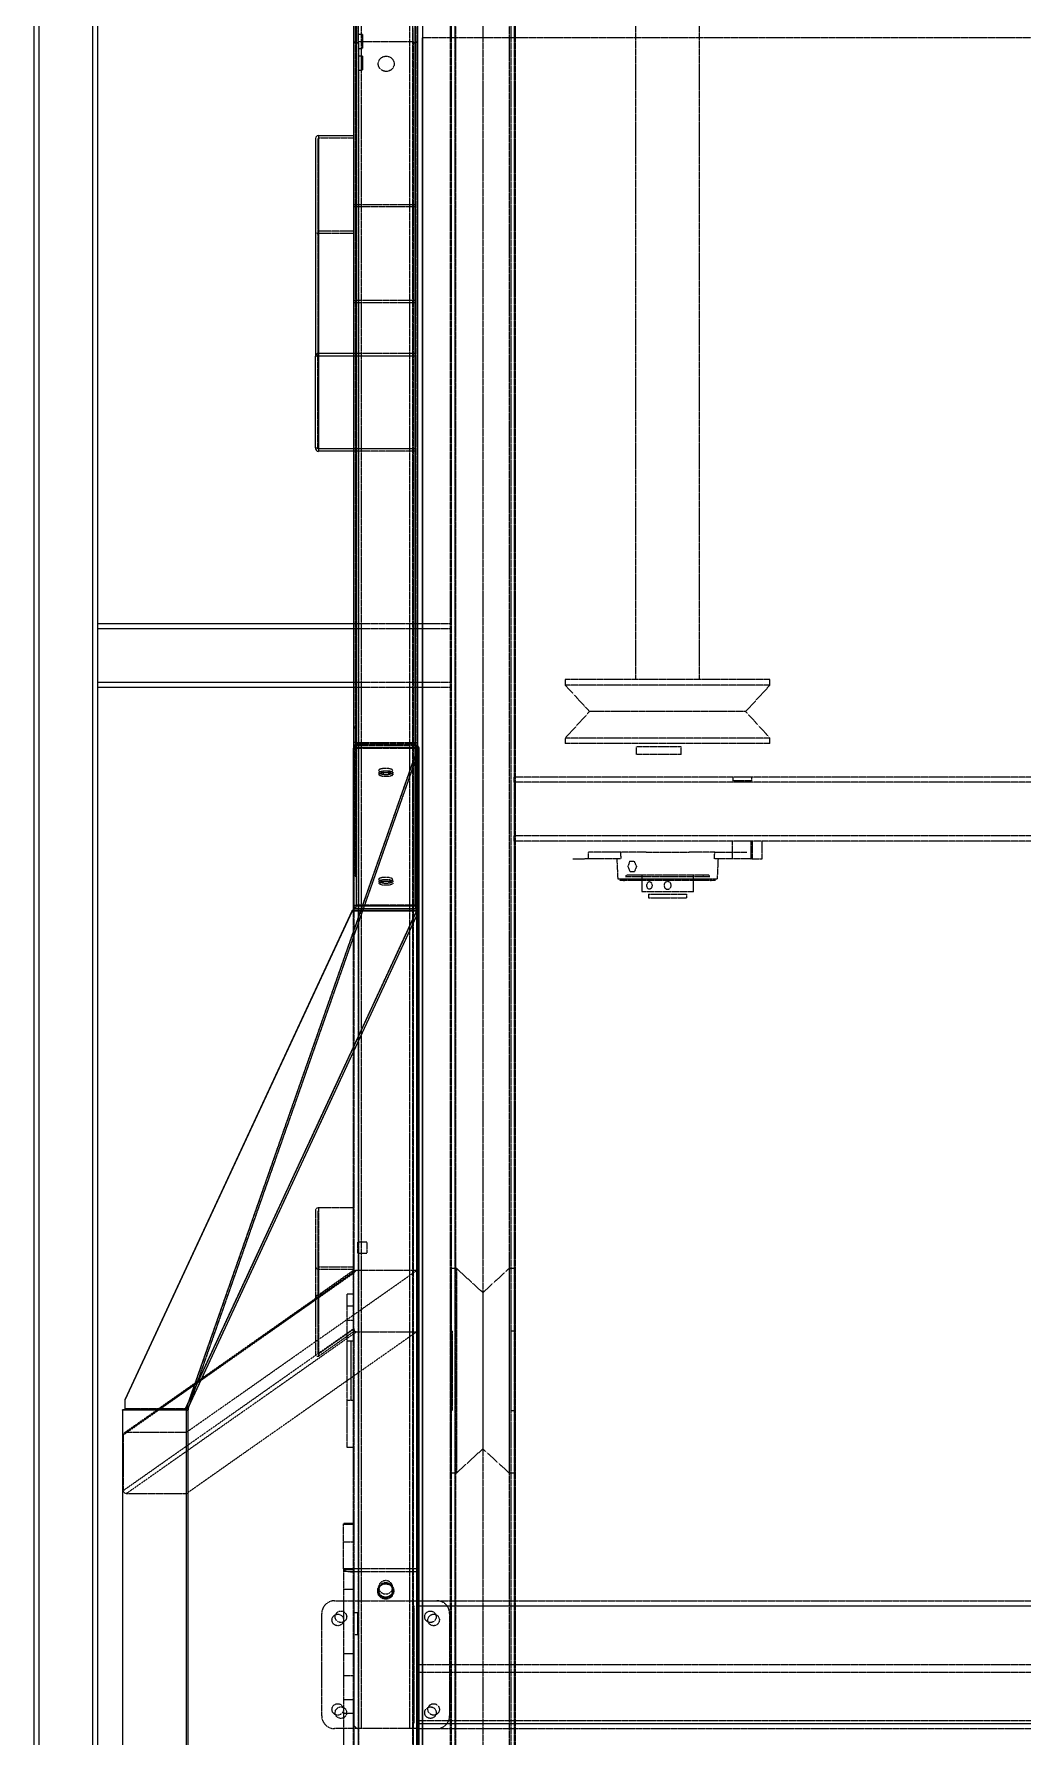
# Model space of a CAD drawing. Header units: millimetres. Extents: x 5343 to 29633, y -275 to 12336.
# Drawn here: x 20139 to 20912, y 2617 to 3950 of the extents above; entities that cross this region are included whole.
import ezdxf

# ---------------------------------------------------------------- set-up
doc = ezdxf.new("R2010")
doc.units = ezdxf.units.MM
doc.linetypes.add('HIDDEN', pattern=[0.375, 0.25, -0.125])

msp = doc.modelspace()

# ---------------------------------------------------------------- linework, layer by layer
at = {"linetype": 'HIDDEN', "lineweight": 0}
for p, q in [((20392, 3943.7), (20392, 6339.7)), ((20392.4, 3942.6), (20392.4, 6337.2)), ((20434.8, 3942.6), (20434.8, 6336.6)), ((20390.1, 3291.1), (20390.1, 5974.3)), ((20390.5, 5974.2), (20390.5, 3268.1)), ((20436.7, 5974.2), (20436.7, 3395.5)), ((20436.7, 3268.1), (20436.7, 5974.2)), ((20436.7, 5974.2), (20436.7, 3395.1)), ((20437.1, 5974.3), (20437.1, 3268)), ((20142.6, 2442.3), (20142.6, 5894.3)), ((20184.6, 2484.3), (20184.6, 5852.3)), ((20468.1, 5848.3), (20468.1, 2488.3)), ((20510.1, 5848.3), (20510.1, 2488.3)), ((20464.8, 5568.3), (20464.8, 2488.3)), ((20467.6, 5568.3), (20467.6, 2488.3)), ((20489.6, 5568.3), (20489.6, 2488.3)), ((20511.5, 5568.3), (20511.5, 2488.3)), ((20514.3, 5568.3), (20514.3, 2488.3)), ((20515, 5568.3), (20515, 2488.3)), ((20394.6, 2623.9), (20394.6, 5182.8)), ((20432.6, 2623.9), (20432.6, 5182.8)), ((20464.1, 4822.8), (20464.1, 2488.3)), ((20514.1, 4822.8), (20514.1, 3368.3)), ((20609.1, 4168.6), (20609.1, 3444.6)), ((20659.1, 3444.6), (20659.1, 4168.6)), ((20388.6, 3943.7), (20388.7, 3943.5)), ((20388.7, 3943.5), (20388.6, 3943.7)), ((20388.7, 3943.5), (20388.9, 3943.3)), ((20388.9, 3943.3), (20388.7, 3943.5)), ((20395.4, 3949.3), (20392, 3949.3)), ((20392, 3943.7), (20392, 1946.7)), ((20434.8, 3943.6), (20392.4, 3943.6)), ((20395.4, 3949.3), (20395.4, 3938.3)), ((20435.2, 3943.7), (20435.2, 3954)), ((20435.2, 3943.7), (20435.2, 1946.7)), ((20438.5, 3943.5), (20438.3, 3943.3)), ((20438.3, 3943.3), (20438.5, 3943.5)), ((20438.6, 3943.7), (20438.5, 3943.5)), ((20438.5, 3943.5), (20438.6, 3943.7)), ((21382.3, 3946.7), (20442.3, 3946.7)), ((20388.9, 3943.3), (20389.2, 3943.1)), ((20389.2, 3943.1), (20388.9, 3943.3)), ((20389.2, 3943.1), (20389.7, 3943)), ((20389.7, 3943), (20389.2, 3943.1)), ((20389.7, 3943), (20390.3, 3942.8)), ((20390.3, 3942.8), (20389.7, 3943)), ((20390.3, 3942.8), (20390.9, 3942.7)), ((20390.9, 3942.7), (20390.3, 3942.8)), ((20390.9, 3942.7), (20391.7, 3942.7)), ((20391.7, 3942.7), (20390.9, 3942.7)), ((20391.7, 3942.7), (20392.4, 3942.6)), ((20392.4, 3942.6), (20391.7, 3942.7)), ((20392, 3938.3), (20395.4, 3938.3)), ((20395.4, 3932.3), (20392, 3932.3)), ((20392.4, 3942.6), (20392.4, 1945.6)), ((20395.4, 3932.3), (20395.4, 3921.3)), ((20408.5, 3929.1), (20409.3, 3930.3)), ((20409.3, 3930.3), (20410.5, 3931.3)), ((20410.5, 3931.3), (20411.8, 3932)), ((20411.8, 3932), (20413.2, 3932.3)), ((20413.2, 3932.3), (20414.8, 3932.3)), ((20414.8, 3932.3), (20416.2, 3932)), ((20416.2, 3932), (20417.6, 3931.3)), ((20417.6, 3931.3), (20418.7, 3930.3)), ((20418.7, 3930.3), (20419.5, 3929.1)), ((20435.5, 3942.7), (20434.8, 3942.6)), ((20434.8, 3942.6), (20435.5, 3942.7)), ((20434.8, 1945.6), (20434.8, 3942.6)), ((20436.3, 3942.7), (20435.5, 3942.7)), ((20435.5, 3942.7), (20436.3, 3942.7)), ((20436.9, 3942.8), (20436.3, 3942.7)), ((20436.3, 3942.7), (20436.9, 3942.8)), ((20437.5, 3943), (20436.9, 3942.8)), ((20436.9, 3942.8), (20437.5, 3943)), ((20438, 3943.1), (20437.5, 3943)), ((20437.5, 3943), (20438, 3943.1)), ((20438.3, 3943.3), (20438, 3943.1)), ((20438, 3943.1), (20438.3, 3943.3)), ((20392, 3921.3), (20395.4, 3921.3)), ((20407.8, 3926.4), (20407.9, 3927.8)), ((20407.9, 3924.9), (20407.8, 3926.4)), ((20407.9, 3927.8), (20408.5, 3929.1)), ((20408.5, 3923.6), (20407.9, 3924.9)), ((20409.3, 3922.4), (20408.5, 3923.6)), ((20410.5, 3921.4), (20409.3, 3922.4)), ((20411.8, 3920.8), (20410.5, 3921.4)), ((20413.2, 3920.4), (20411.8, 3920.8)), ((20414.8, 3920.4), (20413.2, 3920.4)), ((20416.2, 3920.8), (20414.8, 3920.4)), ((20417.6, 3921.4), (20416.2, 3920.8)), ((20418.7, 3922.4), (20417.6, 3921.4)), ((20419.5, 3923.6), (20418.7, 3922.4)), ((20419.5, 3929.1), (20420.1, 3927.8)), ((20420.1, 3924.9), (20419.5, 3923.6)), ((20420.1, 3927.8), (20420.3, 3926.4)), ((20420.3, 3926.4), (20420.1, 3924.9)), ((20360.6, 3868), (20360.6, 3699.8)), ((20361, 3868.4), (20361, 3699.9)), ((20361, 3868.4), (20388.6, 3868.4)), ((20388.6, 3816.3), (20437.1, 3816.3)), ((20437.1, 3814.4), (20388.6, 3814.4)), ((20388.6, 3795.5), (20361, 3795.5)), ((20388.6, 3793.6), (20361, 3793.6)), ((20388.6, 3741.5), (20437.1, 3741.5)), ((20388.6, 3739.6), (20437.1, 3739.6)), ((20358.6, 3698.3), (20358.6, 3698.1)), ((20358.6, 3698.1), (20358.7, 3698.1)), ((20360.6, 3626.1), (20360.6, 3697.6)), ((20361, 3698), (20361, 3625.1)), ((20361, 3697.6), (20361, 3625.5)), ((20388.6, 3699.9), (20437.1, 3699.9)), ((20388.6, 3698), (20437.1, 3698)), ((20436.6, 3697.6), (20388.6, 3697.6)), ((20436.6, 3625.5), (20436.6, 3697.6)), ((20360.6, 3625.5), (20360.6, 3626.1)), ((20388.6, 3625.5), (20436.6, 3625.5)), ((20437.1, 3625.1), (20388.6, 3625.1)), ((20437.1, 3623.2), (20388.6, 3623.2)), ((20464.1, 3484.3), (20188.6, 3484.3)), ((20438.6, 3488.3), (20388.6, 3488.3)), ((20438.6, 3484.3), (20388.6, 3484.3)), ((20464.1, 3488.3), (20442.1, 3488.3)), ((20464.1, 3484.3), (20442.1, 3484.3)), ((20464.1, 3442.3), (20188.6, 3442.3)), ((20438.6, 3442.3), (20388.6, 3442.3)), ((20438.6, 3438.3), (20388.6, 3438.3)), ((20464.1, 3442.3), (20442.1, 3442.3)), ((20464.1, 3438.3), (20442.1, 3438.3)), ((20574.4, 3444.6), (20554.1, 3444.6)), ((20554.1, 3444.6), (20554.1, 3440.2)), ((20574.4, 3440.2), (20554.1, 3440.2)), ((20554.1, 3440.2), (20573, 3419.6)), ((20714.1, 3444.6), (20574.4, 3444.6)), ((20714.1, 3440.2), (20574.4, 3440.2)), ((20695.2, 3419.6), (20714.1, 3440.2)), ((20714.1, 3440.2), (20714.1, 3444.6)), ((20573, 3419.6), (20554.1, 3398.9)), ((20588.5, 3419.6), (20573, 3419.6)), ((20695.2, 3419.6), (20588.5, 3419.6)), ((20714.1, 3398.9), (20695.2, 3419.6)), ((20388.6, 3407.6), (20390.1, 3407.6)), ((20390.1, 3406.7), (20388.6, 3406.7)), ((20574.4, 3398.9), (20554.1, 3398.9)), ((20554.1, 3398.9), (20554.1, 3394.6)), ((20714.1, 3398.9), (20574.4, 3398.9)), ((20714.1, 3394.6), (20714.1, 3398.9)), ((20438.1, 3389.4), (20257.5, 2873.9)), ((20439.7, 3389.8), (20259.4, 2875.5)), ((20439.5, 3389.2), (20259.4, 2875.3)), ((20388.6, 3391.4), (20437.9, 3391.4)), ((20388.6, 3391), (20437.9, 3391)), ((20388.9, 3393), (20388.8, 3267.4)), ((20388.9, 3391.5), (20388.8, 3264)), ((20437.9, 3393), (20388.9, 3393)), ((20388.9, 3393), (20388.9, 3391.5)), ((20437.9, 3391.5), (20388.9, 3391.5)), ((20436.7, 3395.1), (20390.5, 3395.1)), ((20436.7, 3394.2), (20390.5, 3394.2)), ((20438.3, 3390.3), (20394, 3264)), ((20436.7, 3394.2), (20436.7, 3267.7)), ((20436.7, 3392.8), (20436.7, 3267.7)), ((20437.9, 3393), (20437.8, 3266.6)), ((20437.9, 3391.5), (20437.8, 3265.5)), ((20437.9, 1945.5), (20437.9, 3391.4)), ((20437.9, 1945.4), (20437.9, 3391)), ((20438.1, 1945.5), (20438.1, 3389.7)), ((20438.1, 3389.4), (20438.1, 1946.6)), ((20438.2, 3265.4), (20438.3, 3390.6)), ((20438.2, 3264), (20438.3, 3390.3)), ((20438.3, 3390.3), (20439.7, 3389.8)), ((20439.5, 3389.2), (20439.5, 3263.2)), ((20439.6, 3264.4), (20439.7, 3389.8)), ((20439.6, 3263), (20439.6, 3389.7)), ((20574.4, 3394.6), (20554.1, 3394.6)), ((20714.1, 3394.6), (20574.4, 3394.6)), ((20644.7, 3392), (20609.9, 3392)), ((20609.9, 3386.1), (20609.9, 3392)), ((20644.7, 3386.1), (20609.9, 3386.1)), ((20644.7, 3386.1), (20644.7, 3392)), ((20408.3, 3373.9), (20408.1, 3373.5)), ((20408.1, 3373.5), (20408.3, 3373.1)), ((20408.8, 3374.3), (20408.3, 3373.9)), ((20408.3, 3373.1), (20408.8, 3372.8)), ((20408.3, 3371.7), (20408.5, 3372.1)), ((20408.3, 3371.7), (20408.3, 3370.3)), ((20408.5, 3371.3), (20408.3, 3371.7)), ((20408.3, 3370.3), (20408.5, 3370.7)), ((20408.5, 3372.1), (20409.1, 3372.5)), ((20409.1, 3370.9), (20408.5, 3371.3)), ((20408.5, 3370.7), (20409.1, 3371.1)), ((20409.7, 3374.6), (20408.8, 3374.3)), ((20408.8, 3372.8), (20409.7, 3372.4)), ((20409.1, 3372.5), (20410, 3372.8)), ((20409.1, 3371.1), (20410, 3371.4)), ((20410, 3370.6), (20409.1, 3370.9)), ((20410.9, 3374.9), (20409.7, 3374.6)), ((20409.7, 3372.4), (20410.9, 3372.2)), ((20410, 3372.8), (20411.1, 3373.1)), ((20410, 3371.4), (20411.1, 3371.6)), ((20411.1, 3370.4), (20410, 3370.6)), ((20412.2, 3375.1), (20410.9, 3374.9)), ((20410.9, 3372.2), (20412.2, 3372)), ((20411.1, 3373.1), (20412.4, 3373.2)), ((20411.1, 3371.6), (20412.4, 3371.8)), ((20413.6, 3375.1), (20412.2, 3375.1)), ((20412.2, 3372), (20413.6, 3372)), ((20412.4, 3373.2), (20413.8, 3373.3)), ((20412.4, 3371.8), (20413.8, 3371.8)), ((20415, 3375.1), (20413.6, 3375.1)), ((20413.6, 3372), (20415, 3372)), ((20413.8, 3373.3), (20415.3, 3373.2)), ((20413.8, 3371.8), (20415.3, 3371.8)), ((20416.4, 3374.9), (20415, 3375.1)), ((20415, 3372), (20416.4, 3372.2)), ((20415.3, 3373.2), (20416.6, 3373.1)), ((20415.3, 3371.8), (20416.6, 3371.6)), ((20417.5, 3374.6), (20416.4, 3374.9)), ((20416.4, 3372.2), (20417.5, 3372.4)), ((20416.6, 3373.1), (20417.7, 3372.8)), ((20416.6, 3371.6), (20417.7, 3371.4)), ((20417.7, 3370.6), (20416.6, 3370.4)), ((20418.4, 3374.3), (20417.5, 3374.6)), ((20417.5, 3372.4), (20418.4, 3372.8)), ((20417.7, 3372.8), (20418.6, 3372.5)), ((20417.7, 3371.4), (20418.6, 3371.1)), ((20418.6, 3370.9), (20417.7, 3370.6)), ((20418.9, 3373.9), (20418.4, 3374.3)), ((20418.4, 3372.8), (20418.9, 3373.1)), ((20418.6, 3372.5), (20419.2, 3372.1)), ((20419.2, 3371.3), (20418.6, 3370.9)), ((20418.6, 3371.1), (20419.2, 3370.7)), ((20419.1, 3373.5), (20418.9, 3373.9)), ((20418.9, 3373.1), (20419.1, 3373.5)), ((20419.2, 3372.1), (20419.3, 3371.7)), ((20419.3, 3371.7), (20419.2, 3371.3)), ((20419.2, 3370.7), (20419.3, 3370.3)), ((20419.3, 3370.3), (20419.3, 3371.7)), ((20408.5, 3369.9), (20408.3, 3370.3)), ((20409.1, 3369.5), (20408.5, 3369.9)), ((20410, 3369.2), (20409.1, 3369.5)), ((20411.1, 3368.9), (20410, 3369.2)), ((20412.4, 3370.2), (20411.1, 3370.4)), ((20412.4, 3368.8), (20411.1, 3368.9)), ((20413.8, 3370.2), (20412.4, 3370.2)), ((20413.8, 3368.7), (20412.4, 3368.8)), ((20415.3, 3370.2), (20413.8, 3370.2)), ((20415.3, 3368.8), (20413.8, 3368.7)), ((20416.6, 3370.4), (20415.3, 3370.2)), ((20416.6, 3368.9), (20415.3, 3368.8)), ((20417.7, 3369.2), (20416.6, 3368.9)), ((20418.6, 3369.5), (20417.7, 3369.2)), ((20419.2, 3369.9), (20418.6, 3369.5)), ((20419.3, 3370.3), (20419.2, 3369.9)), ((21359.9, 3368.3), (20514.1, 3368.3)), ((20514.1, 3364.3), (20514.1, 3368.3)), ((21359.9, 3364.3), (20514.1, 3364.3)), ((20514.1, 3364.3), (20514.1, 3322.3)), ((20685.1, 3368.3), (20685.1, 3365.3)), ((20700.1, 3365.3), (20685.1, 3365.3)), ((20700.1, 3365.3), (20700.1, 3368.3)), ((21359.9, 3322.3), (20514.1, 3322.3)), ((20514.1, 3318.3), (20514.1, 3322.3)), ((20514.1, 3318.3), (20514.1, 2488.3)), ((21179.9, 3318.3), (20514.1, 3318.3)), ((20684.6, 3318.3), (20684.6, 3304.3)), ((20699.1, 3318.3), (20699.1, 3304.3)), ((20700.6, 3304.3), (20700.6, 3318.3)), ((20708.1, 3304.3), (20708.1, 3318.3)), ((20560.1, 3304.3), (20569.1, 3304.3)), ((20572.2, 3304.3), (20569.1, 3304.3)), ((20617.4, 3309.7), (20572.2, 3309.7)), ((20572.2, 3304.3), (20572.2, 3309.7)), ((20597.5, 3304.3), (20572.2, 3304.3)), ((20594.4, 3304.3), (20595.1, 3288.7)), ((20597.2, 3309.7), (20597.5, 3304.3)), ((20617.4, 3309.7), (20650.9, 3309.7)), ((20671, 3309.7), (20650.9, 3309.7)), ((20670.7, 3304.3), (20671, 3309.7)), ((20696, 3304.3), (20670.7, 3304.3)), ((20671, 3309.7), (20696, 3309.7)), ((20673.1, 3288.7), (20673.8, 3304.3)), ((20699.1, 3304.3), (20696, 3304.3)), ((20699.1, 3304.3), (20708.1, 3304.3)), ((20390.1, 3291.1), (20388.6, 3291.1)), ((20390.1, 3291.1), (20390.1, 3290.7)), ((20604.4, 3302.6), (20607.8, 3302.6)), ((20608.1, 3294.3), (20604.7, 3294.3)), ((20613.9, 3291.7), (20613.9, 3278.6)), ((20654.4, 3278.6), (20654.4, 3291.7)), ((20661.6, 3291.7), (20662.5, 3291.7)), ((20388.6, 3290.7), (20390.1, 3290.7)), ((20408.3, 3288.7), (20408.1, 3288.3)), ((20408.1, 3288.3), (20408.3, 3287.9)), ((20408.8, 3289.1), (20408.3, 3288.7)), ((20408.3, 3287.9), (20408.8, 3287.6)), ((20408.3, 3286.7), (20408.5, 3287.1)), ((20408.5, 3286.3), (20408.3, 3286.7)), ((20408.3, 3285.3), (20408.5, 3285.7)), ((20408.5, 3284.9), (20408.3, 3285.3)), ((20408.5, 3287.1), (20409, 3287.5)), ((20409, 3285.9), (20408.5, 3286.3)), ((20408.5, 3285.7), (20409, 3286.1)), ((20409, 3284.5), (20408.5, 3284.9)), ((20409.7, 3289.4), (20408.8, 3289.1)), ((20408.8, 3287.6), (20409.7, 3287.2)), ((20409, 3287.5), (20409.9, 3287.8)), ((20409, 3286.1), (20409.9, 3286.4)), ((20409.9, 3285.6), (20409, 3285.9)), ((20409.9, 3284.2), (20409, 3284.5)), ((20410.9, 3289.7), (20409.7, 3289.4)), ((20409.7, 3287.2), (20410.9, 3287)), ((20409.9, 3287.8), (20411, 3288.1)), ((20409.9, 3286.4), (20411, 3286.6)), ((20411, 3285.4), (20409.9, 3285.6)), ((20411, 3283.9), (20409.9, 3284.2)), ((20412.2, 3289.8), (20410.9, 3289.7)), ((20410.9, 3287), (20412.2, 3286.8)), ((20411, 3288.1), (20412.4, 3288.2)), ((20411, 3286.6), (20412.4, 3286.8)), ((20412.4, 3285.2), (20411, 3285.4)), ((20412.4, 3283.8), (20411, 3283.9)), ((20413.6, 3289.9), (20412.2, 3289.8)), ((20412.2, 3286.8), (20413.6, 3286.8)), ((20412.4, 3288.2), (20413.8, 3288.3)), ((20412.4, 3286.8), (20413.8, 3286.8)), ((20413.8, 3285.2), (20412.4, 3285.2)), ((20413.8, 3283.7), (20412.4, 3283.8)), ((20415, 3289.8), (20413.6, 3289.9)), ((20413.6, 3286.8), (20415, 3286.8)), ((20413.8, 3288.3), (20415.2, 3288.2)), ((20413.8, 3286.8), (20415.2, 3286.8)), ((20415.2, 3285.2), (20413.8, 3285.2)), ((20415.2, 3283.8), (20413.8, 3283.7)), ((20416.4, 3289.7), (20415, 3289.8)), ((20415, 3286.8), (20416.4, 3287)), ((20415.2, 3288.2), (20416.5, 3288.1)), ((20415.2, 3286.8), (20416.5, 3286.6)), ((20416.5, 3285.4), (20415.2, 3285.2)), ((20416.5, 3283.9), (20415.2, 3283.8)), ((20417.5, 3289.4), (20416.4, 3289.7)), ((20416.4, 3287), (20417.5, 3287.2)), ((20416.5, 3288.1), (20417.7, 3287.8)), ((20416.5, 3286.6), (20417.7, 3286.4)), ((20417.7, 3285.6), (20416.5, 3285.4)), ((20417.7, 3284.2), (20416.5, 3283.9)), ((20418.4, 3289.1), (20417.5, 3289.4)), ((20417.5, 3287.2), (20418.4, 3287.6)), ((20417.7, 3287.8), (20418.5, 3287.5)), ((20417.7, 3286.4), (20418.5, 3286.1)), ((20418.5, 3285.9), (20417.7, 3285.6)), ((20418.5, 3284.5), (20417.7, 3284.2)), ((20418.9, 3288.7), (20418.4, 3289.1)), ((20418.4, 3287.6), (20418.9, 3287.9)), ((20418.5, 3287.5), (20419.1, 3287.1)), ((20419.1, 3286.3), (20418.5, 3285.9)), ((20418.5, 3286.1), (20419.1, 3285.7)), ((20419.1, 3284.9), (20418.5, 3284.5)), ((20419.1, 3288.3), (20418.9, 3288.7)), ((20418.9, 3287.9), (20419.1, 3288.3)), ((20419.1, 3287.1), (20419.3, 3286.7)), ((20419.3, 3286.7), (20419.1, 3286.3)), ((20419.1, 3285.7), (20419.3, 3285.3)), ((20419.3, 3285.3), (20419.1, 3284.9)), ((20595.1, 3288.7), (20634.1, 3288.7)), ((20667, 3290.2), (20601.2, 3290.2)), ((20601.2, 3288.8), (20667, 3288.8)), ((20634.1, 3278.6), (20613.9, 3278.6)), ((20634.1, 3288.7), (20673.1, 3288.7)), ((20654.4, 3278.6), (20634.1, 3278.6)), ((20388.6, 3268.2), (20388.6, 2980.2)), ((20436.7, 3268.1), (20390.5, 3268.1)), ((20390.5, 3267.7), (20390.5, 3268.1)), ((20438.1, 3263.9), (20438.2, 3264)), ((20438.2, 3263.8), (20438.2, 3264)), ((20438.6, 3268), (20438.6, 1946.7)), ((20619.1, 3276.8), (20649.1, 3276.8)), ((20619.1, 3276.8), (20619.1, 3273.8)), ((20619.1, 3273.8), (20649.1, 3273.8)), ((20649.1, 3273.8), (20649.1, 3276.8)), ((20437.6, 3263.5), (20256.9, 2874.3)), ((20394, 3263.9), (20258.1, 2876.1)), ((20258.1, 2876.1), (20437.9, 3263.4)), ((20259.4, 2875.5), (20439.5, 3263.3)), ((20388.4, 1945.1), (20388.4, 3263.9)), ((20358.6, 3029), (20358.6, 2960.6)), ((20360.6, 3029), (20360.6, 2960.6)), ((20361, 3031.3), (20361, 2963.1)), ((20388.6, 3031.3), (20361, 3031.3)), ((20391.8, 2995.9), (20391.8, 3004.6)), ((20398.8, 3004.6), (20391.8, 3004.6)), ((20398.8, 3004.6), (20398.8, 2995.9)), ((20361, 2985.3), (20361, 2917.1)), ((20361, 2985.3), (20388.6, 2985.3)), ((20391.8, 2995.9), (20398.8, 2995.9)), ((20398.8, 2995.9), (20398.8, 2995.9)), ((20388.6, 2980.2), (20208.4, 2853.6)), ((20389.5, 2982), (20235.7, 2873.9)), ((20390.9, 2982.3), (20236.6, 2873.9)), ((20257.7, 2855.7), (20437.9, 2982.3)), ((20361, 2983.4), (20388.6, 2983.4)), ((20388.6, 2982.5), (20361, 2963.1)), ((20388.6, 2936.9), (20388.6, 2980.2)), ((20437.9, 2982.3), (20390.9, 2982.3)), ((20464.6, 2983.9), (20464.6, 2911.2)), ((20469, 2983.9), (20464.6, 2983.9)), ((20469, 2983.9), (20469, 2911.2)), ((20489.6, 2965), (20469, 2983.9)), ((20510.2, 2983.9), (20489.6, 2965)), ((20510.2, 2983.9), (20510.2, 2911.2)), ((20514.6, 2983.9), (20510.2, 2983.9)), ((20514.6, 2983.9), (20514.6, 2911.2)), ((20358.6, 2960.6), (20358.6, 2917.2)), ((20360.6, 2960.6), (20360.6, 2917.2)), ((20383.6, 2843.9), (20383.6, 2963.9)), ((20388.6, 2963.9), (20383.6, 2963.9)), ((20489.6, 2965), (20489.6, 2909.5)), ((20388.6, 2954.4), (20383.6, 2954.4)), ((20208.4, 2810.2), (20388.6, 2936.9)), ((20390.9, 2934.4), (20210.7, 2807.7)), ((20437.9, 2934.4), (20257.7, 2807.7)), ((20361, 2917.1), (20388.6, 2936.5)), ((20361, 2915.2), (20388.6, 2934.6)), ((20383.6, 2943.4), (20388.6, 2943.4)), ((20388.6, 2936.9), (20388.6, 2548.8)), ((20390.9, 2934.4), (20437.9, 2934.4)), ((20465.7, 2934.9), (20465.7, 2872.9)), ((20511.6, 2937), (20511.6, 2870.8)), ((20511.6, 2932), (20511.6, 2898.3)), ((20511.7, 2872.9), (20511.7, 2934.9)), ((20514.6, 2934.9), (20511.7, 2934.9)), ((20388.6, 2926.9), (20383.6, 2926.9)), ((20386.6, 2903.9), (20386.6, 2926.9)), ((20361, 2917.1), (20361, 2915.2)), ((20464.6, 2911.2), (20464.6, 2823.9)), ((20469, 2911.2), (20469, 2823.9)), ((20489.6, 2909.5), (20489.6, 2842.8)), ((20510.2, 2911.2), (20510.2, 2823.9)), ((20514.6, 2911.2), (20514.6, 2823.9)), ((20386.6, 2880.9), (20386.6, 2903.9)), ((20511.6, 2898.3), (20511.6, 2894.7)), ((20511.6, 2894.7), (20511.6, 2887.6)), ((20209.6, 2881.2), (20209.6, 2874.3)), ((20383.6, 2880.9), (20388.6, 2880.9)), ((20511.6, 2887.6), (20511.6, 2883.3)), ((20511.6, 2878.7), (20511.6, 2877.8)), ((20511.6, 2877.8), (20511.6, 2874.4)), ((20235, 2873.4), (20209.3, 2855.3)), ((20209.6, 2874.3), (20256.9, 2874.3)), ((20235.9, 2873.4), (20210.7, 2855.7)), ((20257.6, 2873), (20257.6, 2375.7)), ((20257.8, 2375.8), (20257.8, 2873)), ((20258.1, 2876.1), (20259.4, 2875.5)), ((20511.7, 2872.9), (20514.6, 2872.9)), ((20208.4, 2853.6), (20208.4, 2810.2)), ((20210.7, 2855.7), (20257.7, 2855.7)), ((20388.6, 2843.9), (20383.6, 2843.9)), ((20469, 2823.9), (20489.6, 2842.8)), ((20489.6, 2842.8), (20510.2, 2823.9)), ((20464.6, 2823.9), (20469, 2823.9)), ((20510.2, 2823.9), (20514.6, 2823.9)), ((20257.7, 2807.7), (20210.7, 2807.7)), ((20380.6, 2783.5), (20380.6, 2784.3)), ((20388.6, 2784.3), (20380.6, 2784.3)), ((20380.6, 2748.9), (20380.6, 2783.5)), ((20388.6, 2783.5), (20380.6, 2783.5)), ((20380.6, 2770), (20388.6, 2770)), ((20380.6, 2748.9), (20380.6, 2576.3)), ((20388.6, 2748.9), (20380.6, 2748.9)), ((20380.6, 2748.9), (20380.8, 2748.4)), ((20388.6, 2748.3), (20380.6, 2748.3)), ((20388.6, 2746.8), (20380.6, 2746.8)), ((20380.8, 2748.4), (20381.2, 2748)), ((20381.2, 2748), (20382, 2747.6)), ((20382, 2747.6), (20383, 2747.2)), ((20383, 2747.2), (20384.2, 2746.9)), ((20384.2, 2746.9), (20385.7, 2746.7)), ((20385.7, 2746.7), (20387.2, 2746.6)), ((20387.2, 2746.6), (20388.8, 2746.5)), ((20438.6, 2748.8), (20388.8, 2748.8)), ((20388.8, 2748.8), (20388.8, 2746.5)), ((20438.6, 2746.5), (20388.8, 2746.5)), ((20388.8, 2746.5), (20388.8, 2574)), ((20388.6, 2732.8), (20380.6, 2732.8)), ((20407.4, 2732.2), (20407.5, 2733.6)), ((20407.4, 2731.2), (20407.5, 2732.6)), ((20407.5, 2730.7), (20407.4, 2732.2)), ((20407.5, 2729.8), (20407.4, 2731.2)), ((20407.5, 2733.6), (20408.1, 2734.9)), ((20407.5, 2732.6), (20408.1, 2734)), ((20408.1, 2734.9), (20408.9, 2736.1)), ((20408.3, 2735.8), (20408.1, 2734.4)), ((20408.1, 2734), (20408.9, 2735.2)), ((20408.1, 2734.4), (20408.1, 2732.2)), ((20408.1, 2734.4), (20408.3, 2733.1)), ((20408.3, 2733.5), (20408.1, 2732.2)), ((20408.1, 2732.2), (20408.3, 2730.8)), ((20408.8, 2737.1), (20408.3, 2735.8)), ((20408.8, 2734.8), (20408.3, 2733.5)), ((20408.3, 2733.1), (20408.8, 2731.8)), ((20409.7, 2738.2), (20408.8, 2737.1)), ((20409.7, 2735.9), (20408.8, 2734.8)), ((20408.8, 2731.8), (20409.7, 2730.7)), ((20408.9, 2736.1), (20410.1, 2737.1)), ((20408.9, 2735.2), (20410.1, 2736.1)), ((20410.9, 2739), (20409.7, 2738.2)), ((20410.9, 2736.7), (20409.7, 2735.9)), ((20410.1, 2737.1), (20411.4, 2737.8)), ((20410.1, 2736.1), (20411.4, 2736.8)), ((20412.2, 2739.5), (20410.9, 2739)), ((20412.2, 2737.3), (20410.9, 2736.7)), ((20411.4, 2737.8), (20412.8, 2738.1)), ((20411.4, 2736.8), (20412.8, 2737.1)), ((20413.6, 2739.7), (20412.2, 2739.5)), ((20413.6, 2737.4), (20412.2, 2737.3)), ((20412.8, 2738.1), (20414.4, 2738.1)), ((20412.8, 2737.1), (20414.4, 2737.1)), ((20415, 2739.5), (20413.6, 2739.7)), ((20415, 2737.3), (20413.6, 2737.4)), ((20414.4, 2738.1), (20415.8, 2737.8)), ((20414.4, 2737.1), (20415.8, 2736.8)), ((20416.4, 2739), (20415, 2739.5)), ((20416.4, 2736.7), (20415, 2737.3)), ((20415.8, 2737.8), (20417.2, 2737.1)), ((20415.8, 2736.8), (20417.2, 2736.1)), ((20417.5, 2738.2), (20416.4, 2739)), ((20417.5, 2735.9), (20416.4, 2736.7)), ((20417.2, 2737.1), (20418.3, 2736.1)), ((20417.2, 2736.1), (20418.3, 2735.2)), ((20418.4, 2737.1), (20417.5, 2738.2)), ((20418.4, 2734.8), (20417.5, 2735.9)), ((20417.5, 2730.7), (20418.4, 2731.8)), ((20418.3, 2736.1), (20419.1, 2734.9)), ((20418.3, 2735.2), (20419.1, 2734)), ((20418.9, 2735.8), (20418.4, 2737.1)), ((20418.9, 2733.5), (20418.4, 2734.8)), ((20418.4, 2731.8), (20418.9, 2733.1)), ((20419.1, 2734.4), (20418.9, 2735.8)), ((20418.9, 2733.1), (20419.1, 2734.4)), ((20419.1, 2732.2), (20418.9, 2733.5)), ((20418.9, 2730.8), (20419.1, 2732.2)), ((20419.1, 2734.9), (20419.7, 2733.6)), ((20419.1, 2732.2), (20419.1, 2734.4)), ((20419.1, 2734), (20419.7, 2732.6)), ((20419.7, 2733.6), (20419.9, 2732.2)), ((20419.7, 2732.6), (20419.9, 2731.2)), ((20419.9, 2732.2), (20419.7, 2730.7)), ((20419.9, 2731.2), (20419.7, 2729.8)), ((20373.6, 2723.9), (20392.6, 2723.9)), ((20392.6, 2723.9), (20434.6, 2723.9)), ((20408.1, 2729.4), (20407.5, 2730.7)), ((20408.1, 2728.4), (20407.5, 2729.8)), ((20408.9, 2728.2), (20408.1, 2729.4)), ((20408.9, 2727.2), (20408.1, 2728.4)), ((20408.3, 2730.8), (20408.8, 2729.5)), ((20408.8, 2729.5), (20409.7, 2728.4)), ((20410.1, 2727.2), (20408.9, 2728.2)), ((20410.1, 2726.3), (20408.9, 2727.2)), ((20409.7, 2730.7), (20410.9, 2729.9)), ((20409.7, 2728.4), (20410.9, 2727.6)), ((20411.4, 2726.6), (20410.1, 2727.2)), ((20411.4, 2725.6), (20410.1, 2726.3)), ((20410.9, 2729.9), (20412.2, 2729.3)), ((20410.9, 2727.6), (20412.2, 2727.1)), ((20412.8, 2726.2), (20411.4, 2726.6)), ((20412.8, 2725.2), (20411.4, 2725.6)), ((20412.2, 2729.3), (20413.6, 2729.2)), ((20412.2, 2727.1), (20413.6, 2726.9)), ((20414.4, 2726.2), (20412.8, 2726.2)), ((20414.4, 2725.2), (20412.8, 2725.2)), ((20413.6, 2729.2), (20415, 2729.3)), ((20413.6, 2726.9), (20415, 2727.1)), ((20415.8, 2726.6), (20414.4, 2726.2)), ((20415.8, 2725.6), (20414.4, 2725.2)), ((20415, 2729.3), (20416.4, 2729.9)), ((20415, 2727.1), (20416.4, 2727.6)), ((20417.2, 2727.2), (20415.8, 2726.6)), ((20417.2, 2726.3), (20415.8, 2725.6)), ((20416.4, 2729.9), (20417.5, 2730.7)), ((20416.4, 2727.6), (20417.5, 2728.4)), ((20418.3, 2728.2), (20417.2, 2727.2)), ((20418.3, 2727.2), (20417.2, 2726.3)), ((20417.5, 2728.4), (20418.4, 2729.5)), ((20419.1, 2729.4), (20418.3, 2728.2)), ((20419.1, 2728.4), (20418.3, 2727.2)), ((20418.4, 2729.5), (20418.9, 2730.8)), ((20419.7, 2730.7), (20419.1, 2729.4)), ((20419.7, 2729.8), (20419.1, 2728.4)), ((20434.6, 2723.9), (20438.6, 2723.9)), ((20435.6, 2719.9), (20435.6, 2627.9)), ((20438.6, 2723.9), (20439.6, 2723.9)), ((20438.6, 2719.9), (21385.4, 2719.9)), ((20438.6, 2719.9), (20439.6, 2719.9)), ((20442.1, 2723.9), (21383.7, 2723.9)), ((20442.1, 2719.9), (21383.7, 2719.9)), ((20363.6, 2633.9), (20363.6, 2713.9)), ((20391.6, 2714.5), (20388.6, 2714.5)), ((20391.6, 2714.5), (20391.6, 2697.5)), ((20435.6, 2714.5), (20435.6, 2697.6)), ((20463.6, 2713.9), (20463.6, 2633.9)), ((20388.6, 2697.5), (20391.6, 2697.5)), ((20388.6, 2682.4), (20380.6, 2682.4)), ((20435.6, 2682.4), (20435.6, 2665.4)), ((20380.6, 2665.4), (20388.6, 2665.4)), ((20435.6, 2676.4), (20435.6, 2659.4)), ((21385.4, 2673.9), (20438.6, 2673.9)), ((21385.4, 2667.9), (20438.6, 2667.9)), ((20388.6, 2646.5), (20380.6, 2646.5)), ((20388.6, 2635.7), (20380.6, 2635.7)), ((21385.4, 2629.9), (20438.6, 2629.9)), ((20438.6, 2627.9), (21385.4, 2627.9)), ((20438.6, 2627.9), (20439.6, 2627.9)), ((20442.1, 2627.9), (21383.7, 2627.9)), ((20392.6, 2623.9), (20373.6, 2623.9)), ((20434.6, 2623.9), (20392.6, 2623.9)), ((20438.6, 2623.9), (20434.6, 2623.9)), ((20438.6, 2623.9), (20439.6, 2623.9)), ((20442.1, 2623.9), (21383.7, 2623.9))]:
    msp.add_line(p, q, dxfattribs=at)
at = {"linetype": 'Continuous', "lineweight": 0}
for p, q in [((20442.3, 6295.4), (20442.3, 2052.8)), ((20442.3, 3946.7), (20442.1, 3946.7)), ((20442.1, 3946.7), (20442.1, 2163.8)), ((20361, 3870.3), (20388.6, 3870.3)), ((20358.6, 3698.3), (20358.6, 3697.6)), ((20360.6, 3699.8), (20360.6, 3698.3)), ((20360.6, 3697.6), (20360.6, 3698.3)), ((20361, 3699.9), (20388.6, 3699.9)), ((20361, 3699.9), (20361, 3698)), ((20361, 3698), (20388.6, 3698)), ((20388.6, 3697.6), (20361, 3697.6)), ((20358.6, 3626.1), (20358.6, 3625.5)), ((20358.6, 3626), (20358.6, 3626.1)), ((20358.7, 3625.9), (20358.6, 3626)), ((20358.9, 3625.8), (20358.7, 3625.9)), ((20359.2, 3625.7), (20358.9, 3625.8)), ((20359.5, 3625.6), (20359.2, 3625.7)), ((20359.8, 3625.6), (20359.5, 3625.6)), ((20360.2, 3625.5), (20359.8, 3625.6)), ((20360.6, 3625.5), (20360.2, 3625.5)), ((20360.6, 3625.5), (20360.6, 3625.5)), ((20361, 3625.5), (20388.6, 3625.5)), ((20388.6, 3625.1), (20361, 3625.1)), ((20388.6, 3623.2), (20361, 3623.2)), ((20188.6, 3484.3), (20188.6, 3488.3)), ((20188.6, 3442.3), (20188.6, 3484.3)), ((20188.6, 3438.3), (20188.6, 3442.3)), ((20388.4, 3391.4), (20388.4, 3391)), ((20388.4, 3391.4), (20388.6, 3391.4)), ((20388.4, 3391), (20388.6, 3391)), ((20388.6, 3268.6), (20388.6, 3268.2)), ((20390.5, 3266.2), (20390.5, 3267.7)), ((20390.5, 3267.7), (20436.7, 3267.7)), ((20390.5, 3267.7), (20390.5, 3267.7)), ((20436.7, 3267.7), (20390.5, 3267.7)), ((20436.7, 3267.7), (20436.7, 3266.2)), ((20437.8, 3264), (20437.8, 3265.5)), ((20387.3, 3263.5), (20387.3, 3263.9)), ((20437.8, 3263.9), (20387.3, 3263.9)), ((20437.8, 3263.5), (20387.3, 3263.5)), ((20437.8, 3263.9), (20437.6, 3263.5)), ((20437.9, 3263.4), (20438.1, 3263.9)), ((20438.2, 3263.5), (20438.2, 3263.8)), ((20439.6, 3262.9), (20439.6, 3263.5)), ((20209.6, 2881.2), (20209.6, 2880.8)), ((20209.6, 2880.8), (20209.6, 2873.9)), ((20207.7, 2873), (20207.7, 2873.4)), ((20257.6, 2873.4), (20207.7, 2873.4)), ((20257.6, 2873), (20207.7, 2873)), ((20209.6, 2873.9), (20256.9, 2873.9)), ((20257.6, 2873.4), (20257.6, 2873)), ((20257.8, 2873.4), (20258.1, 2873.6)), ((20257.8, 2873), (20257.8, 2873.4)), ((20258.1, 2873.6), (20258.1, 2874.3)), ((20259.4, 2875.3), (20258.8, 2873.8)), ((20259.4, 2874.2), (20258.8, 2873.8)), ((20259.2, 2873.3), (20259.4, 2873.5)), ((20259.4, 2873.5), (20259.4, 2874.2))]:
    msp.add_line(p, q, dxfattribs=at)
at = {"linetype": 'Continuous', "lineweight": 15}
for p, q in [((20388.6, 3268.6), (20388.6, 5974.8)), ((20390.5, 5974.2), (20390.5, 3267.7)), ((20436.7, 3267.7), (20436.7, 5974.2)), ((20438.6, 5975.1), (20438.6, 3268)), ((20138.6, 2438.3), (20138.6, 5898.3)), ((20142.6, 2442.3), (20142.6, 5894.3)), ((20184.6, 2484.3), (20184.6, 4996.5)), ((20188.6, 3488.3), (20188.6, 4848.3)), ((20358.6, 3868), (20358.6, 3698.3)), ((20361, 3870.3), (20361, 3699.9)), ((20358.6, 3626.1), (20358.6, 3697.6)), ((20361, 3698), (20361, 3697.6)), ((20361, 3625.5), (20361, 3697.6)), ((20361, 3625.5), (20361, 3625.1)), ((20361, 3625.1), (20361, 3623.2)), ((20388.6, 3488.3), (20188.6, 3488.3)), ((20388.6, 3484.3), (20188.6, 3484.3)), ((20442.1, 3488.3), (20438.6, 3488.3)), ((20442.1, 3484.3), (20438.6, 3484.3)), ((20388.6, 3442.3), (20188.6, 3442.3)), ((20188.6, 2488.3), (20188.6, 3438.3)), ((20388.6, 3438.3), (20188.6, 3438.3)), ((20442.1, 3442.3), (20438.6, 3442.3)), ((20442.1, 3438.3), (20438.6, 3438.3)), ((20388.4, 3263.9), (20388.4, 3391)), ((20439.7, 3263.7), (20439.8, 3390.6)), ((20388.8, 3267.4), (20388.8, 3265.5)), ((20388.8, 3265.5), (20388.8, 3264)), ((20388.8, 3265.5), (20437.8, 3265.5)), ((20388.8, 3264), (20437.8, 3264)), ((20394, 3264), (20394, 3263.9)), ((20436.7, 3267.7), (20436.7, 3267.7)), ((20437.8, 3266.6), (20437.8, 3265.5)), ((20437.8, 3265.5), (20437.8, 3264)), ((20438.2, 3263.7), (20438.2, 3265.4)), ((20439.6, 3263.5), (20439.6, 3264.4)), ((20387.3, 3263.9), (20209.6, 2881.2)), ((20387.3, 3263.5), (20209.6, 2880.8)), ((20437.8, 3263.5), (20256.9, 2873.9)), ((20259.4, 2875.3), (20439.6, 3263.4)), ((20439.5, 3263.3), (20439.6, 3263.5)), ((20439.5, 3263.2), (20439.5, 1946.5)), ((20439.6, 1945), (20439.6, 3263)), ((20207.7, 2873), (20207.7, 2375.3)), ((20235.7, 2873.9), (20235, 2873.4)), ((20236.6, 2873.9), (20235.9, 2873.4)), ((20257.6, 2873), (20257.6, 2375.3)), ((20259.2, 2375.6), (20259.2, 2873.3)), ((20439.6, 2723.9), (20442.1, 2723.9)), ((20439.6, 2719.9), (20442.1, 2719.9)), ((20439.6, 2627.9), (20442.1, 2627.9)), ((20439.6, 2623.9), (20442.1, 2623.9))]:
    msp.add_line(p, q, dxfattribs=at)
at = {"linetype": 'HIDDEN', "lineweight": 0}
for centre in [(20376.1, 2708.9), (20378.6, 2711.4), (20448.6, 2711.4), (20451.1, 2708.9), (20376.1, 2638.9), (20378.6, 2636.4), (20448.6, 2636.4), (20451.1, 2638.9)]:
    msp.add_circle(centre, 4.5, dxfattribs=at)
at = {"linetype": 'Continuous', "lineweight": 0}
for centre, radius, start, end in [((20361, 3867.9), 2.35, 88.821, 178.7703), ((20361, 3697.5), 2.35, 88.821, 178.7703), ((20360.5, 3700.9), 3.37, 237.7603, 272.3804), ((20361, 3705.9), 8.35, 267.2623, 270.007), ((20361, 3625.5), 2.35, 181.2297, 271.179), ((20361, 3633.8), 8.35, 267.2623, 270.007), ((20361, 3625.5), 0.392, 181.2297, 271.179), ((20437.9, 3263.6), 1.83, 336.3705, 91.8349), ((20437.8, 3263.7), 0.385, 336.3705, 91.8349), ((20257.8, 2876.2), 3.21, 266.368, 295.3217)]:
    msp.add_arc(centre, radius, start, end, dxfattribs=at)
at = {"linetype": 'HIDDEN', "lineweight": 0}
for centre, radius, start, end in [((20361, 3795.9), 2.35, 181.2297, 271.179), ((20361, 3795.9), 0.392, 181.2297, 271.179), ((20602.7, 3290.2), 1.5, 90, 180), ((20665.5, 3290.2), 1.5, 0, 90), ((20599.7, 3288.8), 1.5, 270, 0), ((20668.5, 3288.8), 1.5, 180, 270), ((20361, 3029), 2.35, 88.821, 178.7703), ((20361, 2985.7), 2.35, 181.2297, 271.179), ((20465.7, 2933.8), 1.1, 90, 180), ((20465.7, 2874), 1.1, 180, 270), ((20373.6, 2713.9), 10, 90, 180), ((20453.6, 2713.9), 10, 0, 90), ((20373.6, 2633.9), 10, 180, 270), ((20392.6, 2627.9), 4, 180, 270), ((20453.6, 2633.9), 10, 270, 0)]:
    msp.add_arc(centre, radius, start, end, dxfattribs=at)
for centre, major_axis, ratio, start_param, end_param in [((20636.5, 3312.6), (32.5, 68.6), 0.340825, 1.875654, 1.935796), ((20631.7, 3296), (-31.9, 67.3), 0.340825, 1.374736, 1.435188), ((20631.7, 3312.6), (-32.5, 68.6), 0.340825, 1.555349, 1.615491), ((20636.5, 3296), (31.9, 67.3), 0.340825, 1.695041, 1.755493), ((20361, 2960.8), (2, 1.51), 0.880962, 0.984268, 2.555064), ((20361, 2917.5), (2, 1.51), 0.880962, 2.555064, 4.12586)]:
    msp.add_ellipse(centre, major_axis=major_axis, ratio=ratio, start_param=start_param, end_param=end_param, dxfattribs=at)
for points, knots in [([(20388.6, 3395.4), (20388.6, 3395.4), (20388.7, 3395.4), (20388.8, 3395.5), (20389, 3395.5), (20389.3, 3395.6), (20389.5, 3395.6), (20390, 3395.6), (20390.3, 3395.6), (20390.5, 3395.5)], [0, 0, 0, 0, 0.25, 0.25, 0.5, 0.5, 0.75, 0.75, 1, 1, 1, 1]), ([(20390.5, 3392.8), (20390.3, 3392.8), (20390, 3392.8), (20389.5, 3393), (20389.3, 3393.1), (20389, 3393.4), (20388.8, 3393.6), (20388.7, 3394), (20388.6, 3394.3), (20388.6, 3394.5)], [0, 0, 0, 0, 0.25, 0.25, 0.5, 0.5, 0.75, 0.75, 1, 1, 1, 1]), ([(20436.7, 3395.5), (20437, 3395.5), (20437.2, 3395.5), (20437.7, 3395.4), (20437.9, 3395.3), (20438.2, 3395.1), (20438.4, 3395.1), (20438.6, 3394.9), (20438.6, 3394.8), (20438.6, 3394.7)], [0, 0, 0, 0, 0.25, 0.25, 0.5, 0.5, 0.75, 0.75, 1, 1, 1, 1]), ([(20436.7, 3395.1), (20436.8, 3395), (20436.9, 3395), (20437.1, 3394.8), (20437.1, 3394.8), (20437.1, 3394.7)], [0, 0, 0, 0, 0.5, 0.5, 1, 1, 1, 1]), ([(20438.6, 3394.7), (20438.6, 3394.4), (20438.6, 3394.2), (20438.4, 3393.7), (20438.2, 3393.5), (20437.9, 3393.2), (20437.7, 3393), (20437.2, 3392.8), (20437, 3392.8), (20436.7, 3392.8)], [0, 0, 0, 0, 0.25, 0.25, 0.5, 0.5, 0.75, 0.75, 1, 1, 1, 1]), ([(20437.1, 3394.7), (20437.1, 3394.6), (20437.1, 3394.5), (20436.9, 3394.3), (20436.8, 3394.2), (20436.7, 3394.2)], [0, 0, 0, 0, 0.5, 0.5, 1, 1, 1, 1]), ([(20438.6, 3392.7), (20438.4, 3392.8), (20438.2, 3392.9), (20438, 3393), (20437.9, 3393)], [0, 0, 0, 0, 0.818805, 1, 1, 1, 1]), ([(20438.3, 3390.3), (20438.3, 3390.5), (20438.3, 3390.6), (20438.3, 3390.8), (20438.3, 3390.9), (20438.2, 3391.1), (20438.2, 3391.2), (20438.1, 3391.4), (20438, 3391.5), (20437.9, 3391.5)], [0, 0, 0, 0, 0.25, 0.25, 0.5, 0.5, 0.75, 0.75, 1, 1, 1, 1]), ([(20437.9, 3391.4), (20438, 3391.3), (20438.2, 3391.3), (20438.4, 3391.1), (20438.6, 3391), (20438.9, 3390.8), (20439.2, 3390.6), (20439.4, 3390.3), (20439.5, 3390.2), (20439.5, 3390), (20439.6, 3389.9), (20439.6, 3389.6), (20439.6, 3389.4), (20439.5, 3389.2)], [0, 0, 0, 0, 0.125, 0.125, 0.25, 0.25, 0.5, 0.5, 0.625, 0.625, 0.75, 0.75, 1, 1, 1, 1]), ([(20437.9, 3391), (20438, 3390.7), (20438, 3390.5), (20438.1, 3389.9), (20438.1, 3389.6), (20438.1, 3389.4)], [0, 0, 0, 0, 0.5, 0.5, 1, 1, 1, 1]), ([(20439.7, 3389.8), (20439.8, 3390), (20439.9, 3390.3), (20439.8, 3390.6), (20439.8, 3390.6)], [0, 0, 0, 0, 0.8335818, 1, 1, 1, 1]), ([(20634.1, 3291.7), (20633.9, 3291.7), (20633.5, 3291.7), (20633, 3291.7), (20632.4, 3291.7), (20631.8, 3291.7), (20631.2, 3291.7), (20630.7, 3291.7), (20630.1, 3291.7), (20629.5, 3291.7), (20628.9, 3291.7), (20627.6, 3291.7), (20625.4, 3291.7), (20622.5, 3291.7), (20619.6, 3291.7), (20616.8, 3291.7), (20614.2, 3291.7), (20611.8, 3291.7), (20609.7, 3291.7), (20607.8, 3291.7), (20606.1, 3291.7), (20604.8, 3291.7), (20603.8, 3291.7), (20603.3, 3291.7), (20603, 3291.7), (20602.9, 3291.7), (20602.8, 3291.7), (20602.7, 3291.7), (20602.7, 3291.7), (20602.7, 3291.7), (20602.7, 3291.7)], [0, 0, 0, 0, 0.011677, 0.023338, 0.034988, 0.046629, 0.058266, 0.069903, 0.081544, 0.093192, 0.104852, 0.116527, 0.178262, 0.240008, 0.304317, 0.368636, 0.434313, 0.500001, 0.565679, 0.631367, 0.695675, 0.759995, 0.82173, 0.883476, 0.902922, 0.922334, 0.94173, 0.961127, 0.980545, 1, 1, 1, 1]), ([(20665.5, 3291.7), (20665.5, 3291.7), (20665.5, 3291.7), (20665.5, 3291.7), (20665.5, 3291.7), (20665.5, 3291.7), (20665.4, 3291.7), (20665.4, 3291.7), (20665.3, 3291.7), (20665.2, 3291.7), (20665.1, 3291.7), (20664.9, 3291.7), (20664.4, 3291.7), (20663.4, 3291.7), (20662.1, 3291.7), (20660.5, 3291.7), (20658.6, 3291.7), (20656.4, 3291.7), (20654, 3291.7), (20651.4, 3291.7), (20648.6, 3291.7), (20645.7, 3291.7), (20642.8, 3291.7), (20640.5, 3291.7), (20638.9, 3291.7), (20637.9, 3291.7), (20637, 3291.7), (20636, 3291.7), (20635.1, 3291.7), (20634.4, 3291.7), (20634.1, 3291.7)], [0, 0, 0, 0, 0.0116771, 0.0233383, 0.0349877, 0.0466289, 0.0582661, 0.069903, 0.0815436, 0.0931918, 0.1048516, 0.1165267, 0.1782622, 0.2400082, 0.3043169, 0.3686363, 0.4343134, 0.5000014, 0.5656785, 0.6313665, 0.6956752, 0.7599946, 0.8217301, 0.8834761, 0.9029225, 0.9223344, 0.94173, 0.9611274, 0.9805447, 1, 1, 1, 1]), ([(20634.1, 3287.3), (20633.9, 3287.3), (20633.5, 3287.3), (20632.9, 3287.3), (20632.2, 3287.3), (20631.6, 3287.3), (20631, 3287.3), (20630.4, 3287.3), (20629.7, 3287.3), (20629.1, 3287.3), (20628.5, 3287.3), (20627.9, 3287.3), (20626.3, 3287.3), (20623.7, 3287.3), (20620.2, 3287.3), (20616.8, 3287.3), (20613.5, 3287.3), (20610.4, 3287.3), (20607.6, 3287.3), (20605, 3287.3), (20602.7, 3287.3), (20600.8, 3287.3), (20599.2, 3287.3), (20598, 3287.3), (20597.4, 3287.3), (20597.1, 3287.3), (20596.9, 3287.3), (20596.8, 3287.3), (20596.7, 3287.3), (20596.6, 3287.3), (20596.6, 3287.3), (20596.6, 3287.3)], [0, 0, 0, 0, 0.010616, 0.021219, 0.031811, 0.042396, 0.052976, 0.063555, 0.074135, 0.084719, 0.095311, 0.105912, 0.116527, 0.178263, 0.240008, 0.304318, 0.368637, 0.434314, 0.500002, 0.56568, 0.631367, 0.695676, 0.759995, 0.821731, 0.883476, 0.902923, 0.922336, 0.941731, 0.961129, 0.980545, 1, 1, 1, 1]), ([(20619.8, 3286.6), (20619.6, 3286.6), (20619.5, 3286.5), (20619.3, 3286.5), (20619.1, 3286.4), (20618.9, 3286.2), (20618.8, 3286.2), (20618.6, 3285.9), (20618.5, 3285.8), (20618.3, 3285.5), (20618.3, 3285.4), (20618.2, 3285), (20618.1, 3284.9), (20618, 3284.5), (20618, 3284.3), (20617.9, 3283.9), (20617.9, 3283.8), (20617.9, 3283.4), (20617.9, 3283.2), (20618, 3282.8), (20618, 3282.6), (20618.1, 3282.3), (20618.2, 3282.1), (20618.3, 3281.8), (20618.3, 3281.6), (20618.5, 3281.3), (20618.6, 3281.2), (20618.8, 3281), (20618.9, 3280.9), (20619.1, 3280.7), (20619.3, 3280.7), (20619.5, 3280.6), (20619.6, 3280.6), (20619.9, 3280.6), (20620.1, 3280.6), (20620.3, 3280.7), (20620.5, 3280.7), (20620.7, 3280.9), (20620.8, 3281), (20621.1, 3281.2), (20621.2, 3281.3), (20621.4, 3281.6), (20621.5, 3281.8), (20621.6, 3282.1), (20621.7, 3282.3), (20621.8, 3282.6), (20621.8, 3282.8), (20621.9, 3283.2), (20621.9, 3283.4), (20621.9, 3283.8), (20621.9, 3284), (20621.8, 3284.3), (20621.8, 3284.5), (20621.7, 3284.9), (20621.6, 3285), (20621.5, 3285.4), (20621.4, 3285.5), (20621.2, 3285.8), (20621.1, 3285.9), (20620.8, 3286.1), (20620.7, 3286.2), (20620.5, 3286.4), (20620.3, 3286.5), (20620.1, 3286.5), (20619.9, 3286.6), (20619.8, 3286.6)], [0, 0, 0, 0, 0.03125, 0.03125, 0.0625, 0.0625, 0.09375, 0.09375, 0.125, 0.125, 0.15625, 0.15625, 0.1875, 0.1875, 0.21875, 0.21875, 0.25, 0.25, 0.28125, 0.28125, 0.3125, 0.3125, 0.34375, 0.34375, 0.375, 0.375, 0.40625, 0.40625, 0.4375, 0.4375, 0.46875, 0.46875, 0.5, 0.5, 0.53125, 0.53125, 0.5625, 0.5625, 0.59375, 0.59375, 0.625, 0.625, 0.65625, 0.65625, 0.6875, 0.6875, 0.71875, 0.71875, 0.75, 0.75, 0.78125, 0.78125, 0.8125, 0.8125, 0.84375, 0.84375, 0.875, 0.875, 0.90625, 0.90625, 0.9375, 0.9375, 0.96875, 0.96875, 1, 1, 1, 1]), ([(20634.1, 3286.6), (20634.3, 3286.6), (20634.5, 3286.5), (20634.9, 3286.5), (20635, 3286.4), (20635.4, 3286.2), (20635.5, 3286.2), (20635.9, 3285.9), (20636, 3285.8), (20636.2, 3285.5), (20636.4, 3285.4), (20636.6, 3285), (20636.6, 3284.9), (20636.8, 3284.5), (20636.8, 3284.3), (20636.9, 3283.9), (20636.9, 3283.8), (20636.9, 3283.4), (20636.9, 3283.2), (20636.8, 3282.8), (20636.8, 3282.6), (20636.6, 3282.3), (20636.6, 3282.1), (20636.4, 3281.8), (20636.2, 3281.6), (20636, 3281.3), (20635.9, 3281.2), (20635.5, 3281), (20635.4, 3280.9), (20635, 3280.7), (20634.9, 3280.7), (20634.5, 3280.6), (20634.3, 3280.6), (20633.9, 3280.6), (20633.7, 3280.6), (20633.4, 3280.7), (20633.2, 3280.7), (20632.8, 3280.9), (20632.7, 3281), (20632.4, 3281.2), (20632.2, 3281.3), (20632, 3281.6), (20631.8, 3281.8), (20631.6, 3282.1), (20631.6, 3282.3), (20631.4, 3282.6), (20631.4, 3282.8), (20631.3, 3283.2), (20631.3, 3283.4), (20631.3, 3283.8), (20631.3, 3284), (20631.4, 3284.3), (20631.4, 3284.5), (20631.6, 3284.9), (20631.7, 3285), (20631.8, 3285.4), (20632, 3285.5), (20632.2, 3285.8), (20632.4, 3285.9), (20632.7, 3286.1), (20632.8, 3286.2), (20633.2, 3286.4), (20633.3, 3286.5), (20633.7, 3286.5), (20633.9, 3286.6), (20634.1, 3286.6)], [0, 0, 0, 0, 0.03125, 0.03125, 0.0625, 0.0625, 0.09375, 0.09375, 0.125, 0.125, 0.15625, 0.15625, 0.1875, 0.1875, 0.21875, 0.21875, 0.25, 0.25, 0.28125, 0.28125, 0.3125, 0.3125, 0.34375, 0.34375, 0.375, 0.375, 0.40625, 0.40625, 0.4375, 0.4375, 0.46875, 0.46875, 0.5, 0.5, 0.53125, 0.53125, 0.5625, 0.5625, 0.59375, 0.59375, 0.625, 0.625, 0.65625, 0.65625, 0.6875, 0.6875, 0.71875, 0.71875, 0.75, 0.75, 0.78125, 0.78125, 0.8125, 0.8125, 0.84375, 0.84375, 0.875, 0.875, 0.90625, 0.90625, 0.9375, 0.9375, 0.96875, 0.96875, 1, 1, 1, 1]), ([(20671.6, 3287.3), (20671.6, 3287.3), (20671.6, 3287.3), (20671.6, 3287.3), (20671.5, 3287.3), (20671.5, 3287.3), (20671.4, 3287.3), (20671.4, 3287.3), (20671.3, 3287.3), (20671.2, 3287.3), (20671.2, 3287.3), (20671.1, 3287.3), (20670.8, 3287.3), (20670.2, 3287.3), (20669, 3287.3), (20667.4, 3287.3), (20665.5, 3287.3), (20663.2, 3287.3), (20660.6, 3287.3), (20657.8, 3287.3), (20654.7, 3287.3), (20651.4, 3287.3), (20648, 3287.3), (20644.5, 3287.3), (20641.7, 3287.3), (20639.8, 3287.3), (20638.7, 3287.3), (20637.5, 3287.3), (20636.4, 3287.3), (20635.2, 3287.3), (20634.5, 3287.3), (20634.1, 3287.3)], [0, 0, 0, 0, 0.010616, 0.021219, 0.031811, 0.042396, 0.052976, 0.063555, 0.074135, 0.084719, 0.095311, 0.105912, 0.116527, 0.178263, 0.240008, 0.304318, 0.368637, 0.434314, 0.500002, 0.56568, 0.631367, 0.695676, 0.759995, 0.821731, 0.883476, 0.902923, 0.922336, 0.941731, 0.961129, 0.980545, 1, 1, 1, 1]), ([(20437.1, 3268), (20437.1, 3268), (20437.1, 3268), (20436.9, 3268.1), (20436.8, 3268.1), (20436.7, 3268.1)], [0, 0, 0, 0, 0.5, 0.5, 1, 1, 1, 1]), ([(20436.9, 3267.7), (20436.9, 3267.7), (20437, 3267.7), (20437.1, 3267.8), (20437.1, 3267.9), (20437.1, 3268)], [0, 0, 0, 0, 0.183822, 0.591911, 1, 1, 1, 1]), ([(20390.9, 2982.3), (20390.6, 2982.4), (20390.3, 2982.3), (20389.7, 2982.1), (20389.5, 2982), (20389.1, 2981.6), (20388.9, 2981.4), (20388.7, 2980.8), (20388.6, 2980.5), (20388.6, 2980.2)], [0, 0, 0, 0, 0.25, 0.25, 0.5, 0.5, 0.75, 0.75, 1, 1, 1, 1]), ([(20388.6, 2936.9), (20388.6, 2936.6), (20388.7, 2936.3), (20388.9, 2935.7), (20389.1, 2935.4), (20389.5, 2935), (20389.7, 2934.8), (20390.3, 2934.5), (20390.6, 2934.4), (20390.9, 2934.4)], [0, 0, 0, 0, 0.25, 0.25, 0.5, 0.5, 0.75, 0.75, 1, 1, 1, 1]), ([(20208.4, 2853.6), (20208.4, 2853.9), (20208.5, 2854.2), (20208.7, 2854.7), (20208.9, 2855), (20209.3, 2855.3), (20209.6, 2855.5), (20210.1, 2855.7), (20210.4, 2855.7), (20210.7, 2855.7)], [0, 0, 0, 0, 0.25, 0.25, 0.5, 0.5, 0.75, 0.75, 1, 1, 1, 1]), ([(20210.7, 2807.7), (20210.4, 2807.7), (20210.1, 2807.8), (20209.6, 2808.1), (20209.3, 2808.3), (20208.9, 2808.8), (20208.7, 2809.1), (20208.5, 2809.6), (20208.4, 2809.9), (20208.4, 2810.2)], [0, 0, 0, 0, 0.25, 0.25, 0.5, 0.5, 0.75, 0.75, 1, 1, 1, 1])]:
    msp.add_open_spline(points, degree=3, knots=knots, dxfattribs=at)
at = {"linetype": 'Continuous', "lineweight": 0}
for points, knots in [([(20439.8, 3390.6), (20439.8, 3390.9), (20439.8, 3391.4), (20439.4, 3392.1), (20439, 3392.6), (20438.7, 3392.7), (20438.6, 3392.7)], [0, 0, 0, 0, 0.268059, 0.593673, 0.9192873, 1, 1, 1, 1]), ([(20390.5, 3267.7), (20390.3, 3267.7), (20390, 3267.8), (20389.5, 3267.9), (20389.3, 3268), (20389, 3268.1), (20388.8, 3268.2), (20388.7, 3268.4), (20388.6, 3268.5), (20388.6, 3268.6)], [0, 0, 0, 0, 0.25, 0.25, 0.5, 0.5, 0.75, 0.75, 1, 1, 1, 1]), ([(20388.6, 3268.2), (20388.6, 3267.9), (20388.7, 3267.7), (20388.8, 3267.2), (20389, 3267), (20389.3, 3266.6), (20389.5, 3266.5), (20390, 3266.3), (20390.3, 3266.2), (20390.5, 3266.2)], [0, 0, 0, 0, 0.25, 0.25, 0.5, 0.5, 0.75, 0.75, 1, 1, 1, 1]), ([(20438.6, 3268), (20438.6, 3267.9), (20438.6, 3267.9), (20438.4, 3267.8), (20438.2, 3267.8), (20437.9, 3267.7), (20437.7, 3267.7), (20437.2, 3267.7), (20437, 3267.7), (20436.7, 3267.7)], [0, 0, 0, 0, 0.25, 0.25, 0.5, 0.5, 0.75, 0.75, 1, 1, 1, 1]), ([(20436.7, 3266.2), (20437, 3266.2), (20437.2, 3266.3), (20437.7, 3266.4), (20437.9, 3266.6), (20438.2, 3266.9), (20438.4, 3267.1), (20438.6, 3267.5), (20438.6, 3267.7), (20438.6, 3268)], [0, 0, 0, 0, 0.25, 0.25, 0.5, 0.5, 0.75, 0.75, 1, 1, 1, 1]), ([(20436.7, 3267.7), (20436.8, 3267.7), (20436.8, 3267.7), (20436.9, 3267.7), (20436.9, 3267.7)], [0, 0, 0, 0, 0.645347, 1, 1, 1, 1]), ([(20439.5, 3263.4), (20439.5, 3263.3), (20439.4, 3263.2), (20439.1, 3263.2), (20438.5, 3263.3), (20438, 3263.4), (20437.8, 3263.5)], [0, 0, 0, 0, 0.188553, 0.459035, 0.729518, 1, 1, 1, 1]), ([(20256.9, 2873.9), (20257.2, 2873.9), (20257.5, 2874), (20258, 2874.2), (20258.3, 2874.3), (20258.6, 2874.5), (20258.7, 2874.5), (20258.9, 2874.7), (20259, 2874.8), (20259.2, 2875), (20259.2, 2875.1), (20259.4, 2875.3), (20259.4, 2875.4), (20259.4, 2875.5)], [0, 0, 0, 0, 0.25, 0.25, 0.5, 0.5, 0.625, 0.625, 0.75, 0.75, 0.875, 0.875, 1, 1, 1, 1])]:
    msp.add_open_spline(points, degree=3, knots=knots, dxfattribs=at)

doc.saveas('drawing.dxf')
